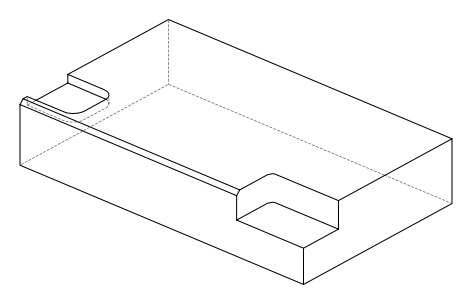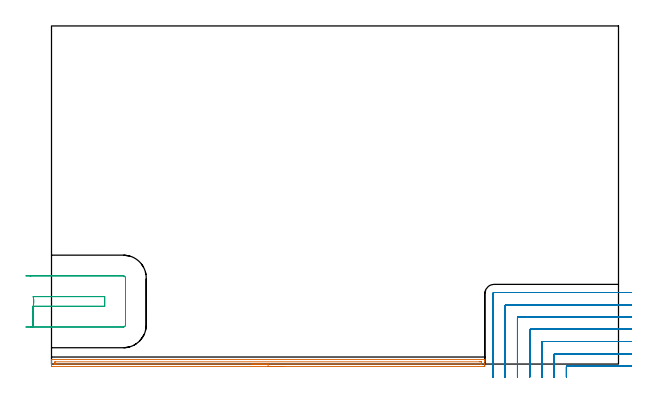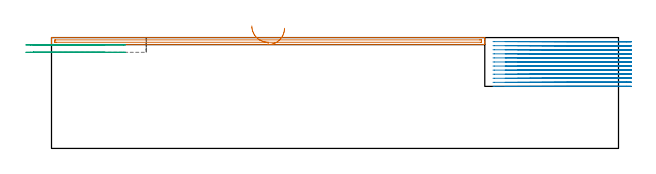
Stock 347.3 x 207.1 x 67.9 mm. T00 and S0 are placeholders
(PLAN: 3 operations, 2 tool changes, 22.9 min)
(1 AREA_MILL | FG_CHAMFER_SURFACE | UGT0205_001 | 4.41 min | 2487 mm3)
(2 MILL_CORNER_NOTCH_RECTANGULAR | CORNER_NOTCH_RECTANGULAR | NXT0201_013 | Follow Part, ap 2.5, ae 75% | 17.39 min | 119275 mm3)
(3 MILL_SLOT | SLOT_PARTIAL_RECTANGULAR | UGT0201_109 | Follow Part, ap 6.35, ae 75% | 1.14 min | 28843 mm3)
(TOOL UGT0205_001 | Chamfer Mill 20 x 3 x 45 deg. | D20 FL50 Z2)
(TOOL NXT0201_013 | ENDMILL 10mm | D10 FL30 Z4)
(TOOL UGT0201_109 | End Mill 25.4 mm | D25.4 FL25 Z2)
(OP 1 AREA_MILL)
G17 G21 G94 G90
T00 M6
G54
G17 G0 G90 X142.7 Y-1.5 S1061 M3
G43 Z77.9 H0
Z73.6
G94 G1 X142.662 Z72.728 F250.
X142.548 Z71.864
X142.359 Z71.012
X142.097 Z70.18
X141.763 Z69.374
X141.36 Z68.6
X140.891 Z67.864
X140.36 Z67.172
X139.771 Z66.529
X139.128 Z65.94
X138.436 Z65.408
X137.7 Z64.94
X136.926 Z64.537
X136.12 Z64.203
X135.288 Z63.941
X134.436 Z63.752
X133.572 Z63.638
X132.7 Z63.6
X0.606
X0.209 Y-1.496 Z63.601
X0.01 Y-1.491 Z63.604
X0. Y-1.105 Z63.99
Y-0.824 Z64.271
Y-0.227 Z64.866
Y0.335 Z65.432
Y0.65 Z65.746
Y1.213 Z66.309
Y1.527 Z66.622
Y2.157 Z67.257
Y2.516 Z67.616
X0.002 Y2.66 Z67.752
X0.01 Y2.798 Z67.889
X0.16 Y2.8 Z67.9
X265.24
X265.39 Y2.798 Z67.889
X265.398 Y2.66 Z67.752
X265.4 Y2.516 Z67.616
Y2.157 Z67.257
Y1.527 Z66.622
Y0.335 Z65.432
Y-0.227 Z64.866
Y-0.824 Z64.271
X265.397 Y-1.105 Z63.99
X265.39 Y-1.491 Z63.604
X265.191 Y-1.496 Z63.601
X264.794 Y-1.5 Z63.6
X132.7
Y-0.086 Z65.014
X3.14
X2.392 Y-0.085 Z65.015
X2.245 Y-0.084 Z65.016
X2.043 Y-0.079 Z65.021
X2.009 Y-0.071 Z65.029
X2.005 Y-0.045 Z65.055
X2.003 Y-0.016 Z65.084
X2.001 Y0.157 Z65.257
X2.003 Y0.65 Z65.75
X2.008 Y1.027 Z66.127
X2.027 Y1.379 Z66.479
X2.392 Y1.384 Z66.484
X2.537 Y1.385 Z66.485
X262.26 Y1.386 Z66.486
X263.008 Y1.385 Z66.485
X263.155 Y1.383 Z66.483
X263.357 Y1.379 Z66.479
X263.391 Y1.371 Z66.471
X263.395 Y1.345 Z66.445
X263.397 Y1.316 Z66.416
X263.399 Y1.143 Z66.243
X263.397 Y0.65 Z65.75
X263.392 Y0.273 Z65.373
X263.373 Y-0.079 Z65.021
X263.008 Y-0.084 Z65.016
X262.863 Y-0.085 Z65.015
X132.7 Y-0.086 Z65.014
X131.828 Z65.052
X130.963 Z65.166
X130.112 Z65.355
X129.28 Z65.617
X128.474 Z65.951
X127.7 Z66.354
X126.964 Z66.823
X126.272 Z67.354
X125.629 Z67.943
X125.04 Z68.586
X124.508 Z69.279
X124.04 Z70.014
X123.637 Z70.788
X123.303 Z71.594
X123.041 Z72.426
X122.852 Z73.278
X122.738 Z74.143
X122.7 Z75.014
G0 Z77.9
M5
M2
(OP 2 MILL_CORNER_NOTCH_RECTANGULAR)
G17 G21 G94 G90
T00 M6
G54
G17 G0 G90 X355.154 Y-1.2 S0 M3
G43 Z77.9 H0
Z65.408
G94 G1 X352.154 F250.
X315.896 F500.
G3 X315.4 Y-1.696 R0.5
G1 Y-5.
Y-8. F250.
G0 Z77.9
X355.3 Y6.3
Z65.408
G1 X352.3
X308.396 F500.
G3 X307.9 Y5.804 R0.5
G1 Y-5.
Y-8. F250.
G0 Z77.9
X355.3 Y13.8
Z65.408
G1 X352.3
X300.896 F500.
G3 X300.4 Y13.304 R0.5
G1 Y-5.
Y-8. F250.
G0 Z77.9
X355.3 Y21.3
Z65.408
G1 X352.3
X293.397 F500.
G3 X292.9 Y20.803 R0.5
G1 Y-5.
Y-8. F250.
G0 Z77.9
X355.3 Y28.8
Z65.408
G1 X352.3
X285.897 F500.
G3 X285.4 Y28.303 R0.5
G1 Y-5.
Y-8. F250.
G0 Z77.9
X355.3 Y36.3
Z65.408
G1 X352.3
X278.397 F500.
G3 X277.9 Y35.803 R0.5
G1 Y-5.
Y-8. F250.
G0 Z77.9
X355.3 Y43.8
Z65.408
G1 X352.3
X271.2 F500.
G3 X270.4 Y43. R0.8
G1 Y-5.
Y-8. F250.
G0 Z77.9
X355.154 Y-1.2
Z62.917
G1 X352.154
X315.896 F500.
G3 X315.4 Y-1.696 R0.5
G1 Y-5.
Y-8. F250.
G0 Z77.9
X355.3 Y6.3
Z62.917
G1 X352.3
X308.396 F500.
G3 X307.9 Y5.804 R0.5
G1 Y-5.
Y-8. F250.
G0 Z77.9
X355.3 Y13.8
Z62.917
G1 X352.3
X300.896 F500.
G3 X300.4 Y13.304 R0.5
G1 Y-5.
Y-8. F250.
G0 Z77.9
X355.3 Y21.3
Z62.917
G1 X352.3
X293.397 F500.
G3 X292.9 Y20.803 R0.5
G1 Y-5.
Y-8. F250.
G0 Z77.9
X355.3 Y28.8
Z62.917
G1 X352.3
X285.897 F500.
G3 X285.4 Y28.303 R0.5
G1 Y-5.
Y-8. F250.
G0 Z77.9
X355.3 Y36.3
Z62.917
G1 X352.3
X278.397 F500.
G3 X277.9 Y35.803 R0.5
G1 Y-5.
Y-8. F250.
G0 Z77.9
X355.3 Y43.8
Z62.917
G1 X352.3
X271.2 F500.
G3 X270.4 Y43. R0.8
G1 Y-5.
Y-8. F250.
G0 Z77.9
X355.154 Y-1.2
Z60.425
G1 X352.154
X315.896 F500.
G3 X315.4 Y-1.696 R0.5
G1 Y-5.
Y-8. F250.
G0 Z77.9
X355.3 Y6.3
Z60.425
G1 X352.3
X308.396 F500.
G3 X307.9 Y5.804 R0.5
G1 Y-5.
Y-8. F250.
G0 Z77.9
X355.3 Y13.8
Z60.425
G1 X352.3
X300.896 F500.
G3 X300.4 Y13.304 R0.5
G1 Y-5.
Y-8. F250.
G0 Z77.9
X355.3 Y21.3
Z60.425
G1 X352.3
X293.397 F500.
G3 X292.9 Y20.803 R0.5
G1 Y-5.
Y-8. F250.
G0 Z77.9
X355.3 Y28.8
Z60.425
G1 X352.3
X285.897 F500.
G3 X285.4 Y28.303 R0.5
G1 Y-5.
Y-8. F250.
G0 Z77.9
X355.3 Y36.3
Z60.425
G1 X352.3
X278.397 F500.
G3 X277.9 Y35.803 R0.5
G1 Y-5.
Y-8. F250.
G0 Z77.9
X355.3 Y43.8
Z60.425
G1 X352.3
X271.2 F500.
G3 X270.4 Y43. R0.8
G1 Y-5.
Y-8. F250.
G0 Z77.9
X355.154 Y-1.2
Z57.933
G1 X352.154
X315.896 F500.
G3 X315.4 Y-1.696 R0.5
G1 Y-5.
Y-8. F250.
G0 Z77.9
X355.3 Y6.3
Z57.933
G1 X352.3
X308.396 F500.
G3 X307.9 Y5.804 R0.5
G1 Y-5.
Y-8. F250.
G0 Z77.9
X355.3 Y13.8
Z57.933
G1 X352.3
X300.896 F500.
G3 X300.4 Y13.304 R0.5
G1 Y-5.
Y-8. F250.
G0 Z77.9
X355.3 Y21.3
Z57.933
G1 X352.3
X293.397 F500.
G3 X292.9 Y20.803 R0.5
G1 Y-5.
Y-8. F250.
G0 Z77.9
X355.3 Y28.8
Z57.933
G1 X352.3
X285.897 F500.
G3 X285.4 Y28.303 R0.5
G1 Y-5.
Y-8. F250.
G0 Z77.9
X355.3 Y36.3
Z57.933
G1 X352.3
X278.397 F500.
G3 X277.9 Y35.803 R0.5
G1 Y-5.
Y-8. F250.
G0 Z77.9
X355.3 Y43.8
Z57.933
G1 X352.3
X271.2 F500.
G3 X270.4 Y43. R0.8
G1 Y-5.
Y-8. F250.
G0 Z77.9
X355.154 Y-1.2
Z55.442
G1 X352.154
X315.896 F500.
G3 X315.4 Y-1.696 R0.5
G1 Y-5.
Y-8. F250.
G0 Z77.9
X355.3 Y6.3
Z55.442
G1 X352.3
X308.396 F500.
G3 X307.9 Y5.804 R0.5
G1 Y-5.
Y-8. F250.
G0 Z77.9
X355.3 Y13.8
Z55.442
G1 X352.3
X300.896 F500.
G3 X300.4 Y13.304 R0.5
G1 Y-5.
Y-8. F250.
G0 Z77.9
X355.3 Y21.3
Z55.442
G1 X352.3
X293.397 F500.
G3 X292.9 Y20.803 R0.5
G1 Y-5.
Y-8. F250.
G0 Z77.9
X355.3 Y28.8
Z55.442
G1 X352.3
X285.897 F500.
G3 X285.4 Y28.303 R0.5
G1 Y-5.
Y-8. F250.
G0 Z77.9
X355.3 Y36.3
Z55.442
G1 X352.3
X278.397 F500.
G3 X277.9 Y35.803 R0.5
G1 Y-5.
Y-8. F250.
G0 Z77.9
X355.3 Y43.8
Z55.442
G1 X352.3
X271.2 F500.
G3 X270.4 Y43. R0.8
G1 Y-5.
Y-8. F250.
G0 Z77.9
X355.154 Y-1.2
Z52.95
G1 X352.154
X315.896 F500.
G3 X315.4 Y-1.696 R0.5
G1 Y-5.
Y-8. F250.
G0 Z77.9
X355.3 Y6.3
Z52.95
G1 X352.3
X308.396 F500.
G3 X307.9 Y5.804 R0.5
G1 Y-5.
Y-8. F250.
G0 Z77.9
X355.3 Y13.8
Z52.95
G1 X352.3
X300.896 F500.
G3 X300.4 Y13.304 R0.5
G1 Y-5.
Y-8. F250.
G0 Z77.9
X355.3 Y21.3
Z52.95
G1 X352.3
X293.397 F500.
G3 X292.9 Y20.803 R0.5
G1 Y-5.
Y-8. F250.
G0 Z77.9
X355.3 Y28.8
Z52.95
G1 X352.3
X285.897 F500.
G3 X285.4 Y28.303 R0.5
G1 Y-5.
Y-8. F250.
G0 Z77.9
X355.3 Y36.3
Z52.95
G1 X352.3
X278.397 F500.
G3 X277.9 Y35.803 R0.5
G1 Y-5.
Y-8. F250.
G0 Z77.9
X355.3 Y43.8
Z52.95
G1 X352.3
X271.2 F500.
G3 X270.4 Y43. R0.8
G1 Y-5.
Y-8. F250.
G0 Z77.9
X355.154 Y-1.2
Z50.458
G1 X352.154
X315.896 F500.
G3 X315.4 Y-1.696 R0.5
G1 Y-5.
Y-8. F250.
G0 Z77.9
X355.3 Y6.3
Z50.458
G1 X352.3
X308.396 F500.
G3 X307.9 Y5.804 R0.5
G1 Y-5.
Y-8. F250.
G0 Z77.9
X355.3 Y13.8
Z50.458
G1 X352.3
X300.896 F500.
G3 X300.4 Y13.304 R0.5
G1 Y-5.
Y-8. F250.
G0 Z77.9
X355.3 Y21.3
Z50.458
G1 X352.3
X293.397 F500.
G3 X292.9 Y20.803 R0.5
G1 Y-5.
Y-8. F250.
G0 Z77.9
X355.3 Y28.8
Z50.458
G1 X352.3
X285.897 F500.
G3 X285.4 Y28.303 R0.5
G1 Y-5.
Y-8. F250.
G0 Z77.9
X355.3 Y36.3
Z50.458
G1 X352.3
X278.397 F500.
G3 X277.9 Y35.803 R0.5
G1 Y-5.
Y-8. F250.
G0 Z77.9
X355.3 Y43.8
Z50.458
G1 X352.3
X271.2 F500.
G3 X270.4 Y43. R0.8
G1 Y-5.
Y-8. F250.
G0 Z77.9
X355.154 Y-1.2
Z47.967
G1 X352.154
X315.896 F500.
G3 X315.4 Y-1.696 R0.5
G1 Y-5.
Y-8. F250.
G0 Z77.9
X355.3 Y6.3
Z47.967
G1 X352.3
X308.396 F500.
G3 X307.9 Y5.804 R0.5
G1 Y-5.
Y-8. F250.
G0 Z77.9
X355.3 Y13.8
Z47.967
G1 X352.3
X300.896 F500.
G3 X300.4 Y13.304 R0.5
G1 Y-5.
Y-8. F250.
G0 Z77.9
X355.3 Y21.3
Z47.967
G1 X352.3
X293.397 F500.
G3 X292.9 Y20.803 R0.5
G1 Y-5.
Y-8. F250.
G0 Z77.9
X355.3 Y28.8
Z47.967
G1 X352.3
X285.897 F500.
G3 X285.4 Y28.303 R0.5
G1 Y-5.
Y-8. F250.
G0 Z77.9
X355.3 Y36.3
Z47.967
G1 X352.3
X278.397 F500.
G3 X277.9 Y35.803 R0.5
G1 Y-5.
Y-8. F250.
G0 Z77.9
X355.3 Y43.8
Z47.967
G1 X352.3
X271.2 F500.
G3 X270.4 Y43. R0.8
G1 Y-5.
Y-8. F250.
G0 Z77.9
X355.154 Y-1.2
Z45.475
G1 X352.154
X315.896 F500.
G3 X315.4 Y-1.696 R0.5
G1 Y-5.
Y-8. F250.
G0 Z77.9
X355.3 Y6.3
Z45.475
G1 X352.3
X308.396 F500.
G3 X307.9 Y5.804 R0.5
G1 Y-5.
Y-8. F250.
G0 Z77.9
X355.3 Y13.8
Z45.475
G1 X352.3
X300.896 F500.
G3 X300.4 Y13.304 R0.5
G1 Y-5.
Y-8. F250.
G0 Z77.9
X355.3 Y21.3
Z45.475
G1 X352.3
X293.397 F500.
G3 X292.9 Y20.803 R0.5
G1 Y-5.
Y-8. F250.
G0 Z77.9
X355.3 Y28.8
Z45.475
G1 X352.3
X285.897 F500.
G3 X285.4 Y28.303 R0.5
G1 Y-5.
Y-8. F250.
G0 Z77.9
X355.3 Y36.3
Z45.475
G1 X352.3
X278.397 F500.
G3 X277.9 Y35.803 R0.5
G1 Y-5.
Y-8. F250.
G0 Z77.9
X355.3 Y43.8
Z45.475
G1 X352.3
X271.2 F500.
G3 X270.4 Y43. R0.8
G1 Y-5.
Y-8. F250.
G0 Z77.9
X355.154 Y-1.2
Z42.983
G1 X352.154
X315.896 F500.
G3 X315.4 Y-1.696 R0.5
G1 Y-5.
Y-8. F250.
G0 Z77.9
X355.3 Y6.3
Z42.983
G1 X352.3
X308.396 F500.
G3 X307.9 Y5.804 R0.5
G1 Y-5.
Y-8. F250.
G0 Z77.9
X355.3 Y13.8
Z42.983
G1 X352.3
X300.896 F500.
G3 X300.4 Y13.304 R0.5
G1 Y-5.
Y-8. F250.
G0 Z77.9
X355.3 Y21.3
Z42.983
G1 X352.3
X293.397 F500.
G3 X292.9 Y20.803 R0.5
G1 Y-5.
Y-8. F250.
G0 Z77.9
X355.3 Y28.8
Z42.983
G1 X352.3
X285.897 F500.
G3 X285.4 Y28.303 R0.5
G1 Y-5.
Y-8. F250.
G0 Z77.9
X355.3 Y36.3
Z42.983
G1 X352.3
X278.397 F500.
G3 X277.9 Y35.803 R0.5
G1 Y-5.
Y-8. F250.
G0 Z77.9
X355.3 Y43.8
Z42.983
G1 X352.3
X271.2 F500.
G3 X270.4 Y43. R0.8
G1 Y-5.
Y-8. F250.
G0 Z77.9
X355.154 Y-1.2
Z40.492
G1 X352.154
X315.896 F500.
G3 X315.4 Y-1.696 R0.5
G1 Y-5.
Y-8. F250.
G0 Z77.9
X355.3 Y6.3
Z40.492
G1 X352.3
X308.396 F500.
G3 X307.9 Y5.804 R0.5
G1 Y-5.
Y-8. F250.
G0 Z77.9
X355.3 Y13.8
Z40.492
G1 X352.3
X300.896 F500.
G3 X300.4 Y13.304 R0.5
G1 Y-5.
Y-8. F250.
G0 Z77.9
X355.3 Y21.3
Z40.492
G1 X352.3
X293.397 F500.
G3 X292.9 Y20.803 R0.5
G1 Y-5.
Y-8. F250.
G0 Z77.9
X355.3 Y28.8
Z40.492
G1 X352.3
X285.897 F500.
G3 X285.4 Y28.303 R0.5
G1 Y-5.
Y-8. F250.
G0 Z77.9
X355.3 Y36.3
Z40.492
G1 X352.3
X278.397 F500.
G3 X277.9 Y35.803 R0.5
G1 Y-5.
Y-8. F250.
G0 Z77.9
X355.3 Y43.8
Z40.492
G1 X352.3
X271.2 F500.
G3 X270.4 Y43. R0.8
G1 Y-5.
Y-8. F250.
G0 Z77.9
X355.154 Y-1.2
Z38.
G1 X352.154
X315.896 F500.
G3 X315.4 Y-1.696 R0.5
G1 Y-5.
Y-8. F250.
G0 Z77.9
X355.3 Y6.3
Z38.
G1 X352.3
X308.396 F500.
G3 X307.9 Y5.804 R0.5
G1 Y-5.
Y-8. F250.
G0 Z77.9
X355.3 Y13.8
Z38.
G1 X352.3
X300.896 F500.
G3 X300.4 Y13.304 R0.5
G1 Y-5.
Y-8. F250.
G0 Z77.9
X355.3 Y21.3
Z38.
G1 X352.3
X293.397 F500.
G3 X292.9 Y20.803 R0.5
G1 Y-5.
Y-8. F250.
G0 Z77.9
X355.3 Y28.8
Z38.
G1 X352.3
X285.897 F500.
G3 X285.4 Y28.303 R0.5
G1 Y-5.
Y-8. F250.
G0 Z77.9
X355.3 Y36.3
Z38.
G1 X352.3
X278.397 F500.
G3 X277.9 Y35.803 R0.5
G1 Y-5.
Y-8. F250.
G0 Z77.9
X355.3 Y43.8
Z38.
G1 X352.3
X271.2 F500.
G3 X270.4 Y43. R0.8
G1 Y-5.
Y-8. F250.
G0 Z77.9
M5
M2
(OP 3 MILL_SLOT)
G17 G21 G94 G90
T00 M6
G54
G17 G0 G90 X-15.7 Y22.7 S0 M3
G43 Z77.9 H0
Z63.4
G94 G1 X-12.7 F250.
X-11.209 F500.
Y35.4
G3 X-11.209 Y41.3 R12.7
G1 X32.6
Y35.4
X-11.209
Y22.7
X44.
G3 X45.3 Y24. R1.3
G1 Y52.7
G3 X44. Y54. R1.3
G1 X-12.7
X-15.7 F250.
G0 Y22.7 Z58.9
G1 X-12.7
X-11.209 F500.
Y35.4
G3 X-11.209 Y41.3 R12.7
G1 X32.6
Y35.4
X-11.209
Y22.7
X44.
G3 X45.3 Y24. R1.3
G1 Y52.7
G3 X44. Y54. R1.3
G1 X-12.7
X-15.7 F250.
G0 Z77.9
M5
M2
